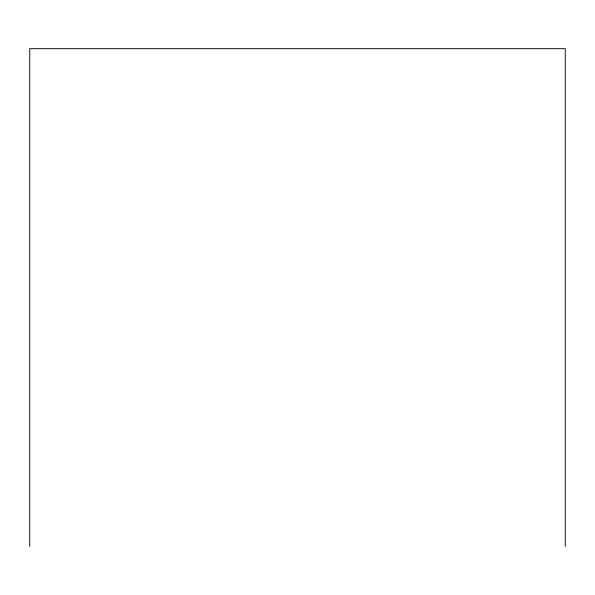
<?xml version="1.0" encoding="UTF-8"?>
<svg xmlns="http://www.w3.org/2000/svg" width="595" height="595" viewBox="0 0 595 595"><rect width="100%" height="100%" fill="white"/><g stroke="black" fill="none" stroke-linecap="round" stroke-linejoin="round"><path stroke-width="0.89" d="M565.25 546.329L565.25 48.671L29.75 48.671L29.75 546.329"/></g></svg>
